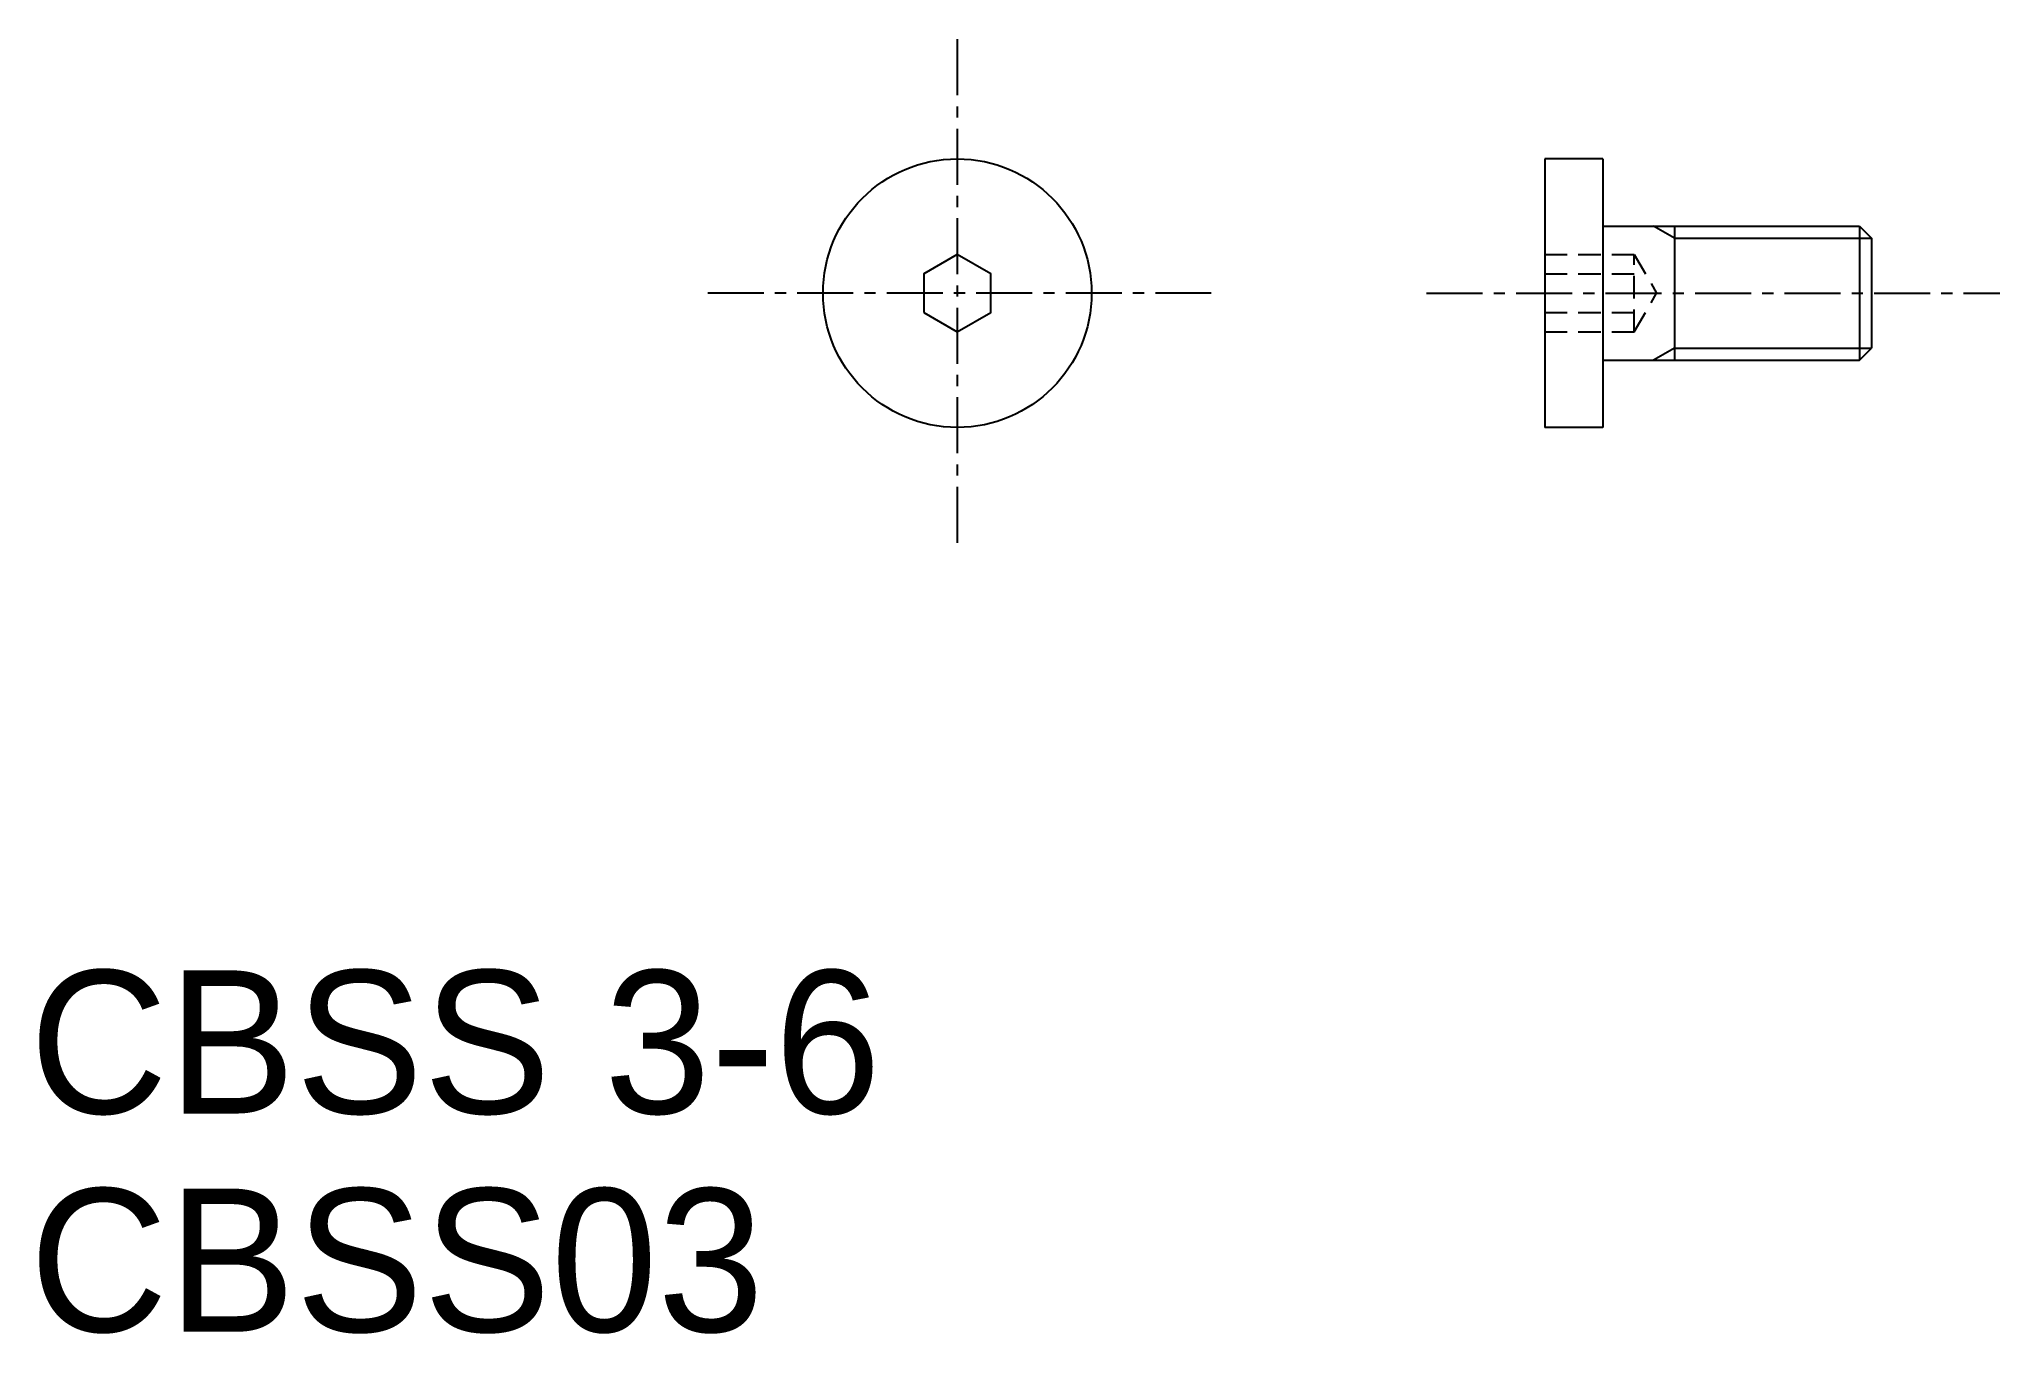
# Model space of a CAD drawing. Extents: x 127.4 to 171.2, y 214.4 to 243.4.
import ezdxf

# ---------------------------------------------------------------- set-up
doc = ezdxf.new("R2010")
doc.units = 0
doc.linetypes.add('CENTER', pattern=[2, 1.25, -0.25, 0.25, -0.25])
doc.linetypes.add('DASHED', pattern=[0.75, 0.5, -0.25])
doc.layers.get('0').update_dxf_attribs({"linetype": 'CONTINUOUS'})
doc.layers.add('CENTER', color=1, linetype='CENTER')

msp = doc.modelspace()

# ---------------------------------------------------------------- linework, layer by layer
at = {"color": 7, "linetype": 'CONTINUOUS'}
for p, q in [((161.01, 240.683), (161.01, 234.683)), ((162.31, 240.683), (161.01, 240.683)), ((162.31, 240.683), (162.31, 234.683)), ((162.31, 239.183), (168.04, 239.183)), ((163.91, 239.183), (163.91, 236.183)), ((168.04, 239.183), (168.04, 236.183)), ((168.04, 239.183), (168.31, 238.912)), ((168.31, 238.912), (168.31, 236.453)), ((162.31, 236.183), (168.04, 236.183)), ((168.04, 236.183), (168.31, 236.453)), ((162.31, 234.683), (161.01, 234.683))]:
    msp.add_line(p, q, dxfattribs=at)
at = {"color": 3, "linetype": 'CONTINUOUS'}
for p, q in [((163.91, 238.912), (163.442, 239.183)), ((163.91, 238.912), (168.31, 238.912)), ((163.91, 236.453), (163.442, 236.183)), ((163.91, 236.453), (168.31, 236.453))]:
    msp.add_line(p, q, dxfattribs=at)
at = {"color": 3, "linetype": 'DASHED'}
for p, q in [((161.01, 238.549), (163.01, 238.549)), ((163.01, 236.817), (163.01, 238.549)), ((163.01, 238.549), (163.51, 237.683)), ((161.01, 238.116), (163.01, 238.116)), ((163.01, 236.817), (163.51, 237.683)), ((161.01, 237.25), (163.01, 237.25)), ((161.01, 236.817), (163.01, 236.817))]:
    msp.add_line(p, q, dxfattribs=at)
at = {"color": 7, "linetype": 'CONTINUOUS'}
msp.add_lwpolyline([(147.133, 237.25), (147.883, 236.817), (148.633, 237.25), (148.633, 238.116), (147.883, 238.549), (147.133, 238.116)], close=True, dxfattribs=at)
msp.add_circle((147.883, 237.683), 3, dxfattribs=at)
at = {"layer": 'CENTER', "color": 1, "linetype": 'CENTER'}
for p, q in [((147.883, 243.357), (147.883, 231.981)), ((153.558, 237.683), (142.209, 237.683)), ((158.37, 237.683), (171.178, 237.683))]:
    msp.add_line(p, q, dxfattribs=at)

# ---------------------------------------------------------------- texts
at = {"color": 7, "linetype": 'CONTINUOUS'}
for s, p in [('CBSS 3-6', (127.15, 219.35)), ('CBSS03', (127.15, 214.474))]:
    msp.add_text(s, height=3.2, dxfattribs=at).set_placement(p)

doc.saveas('drawing.dxf')
